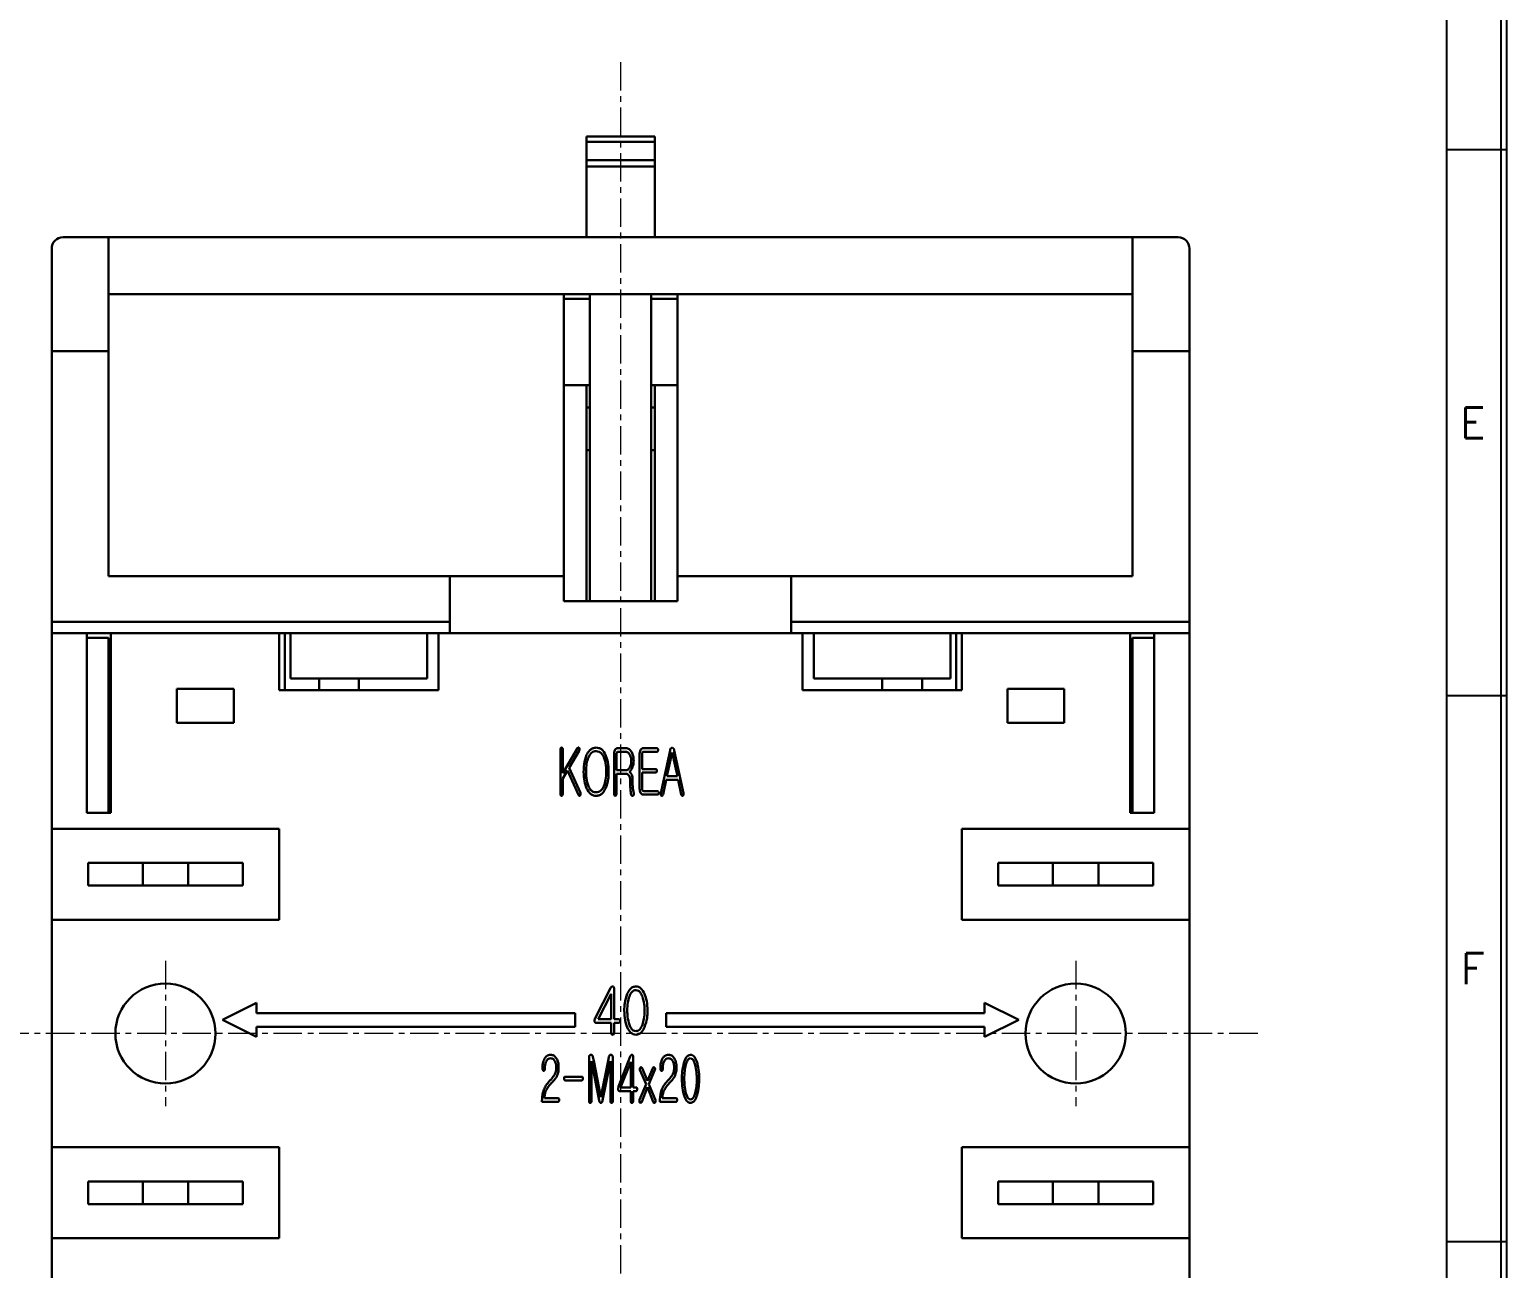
# Model space of a CAD drawing. Header units: millimetres. Extents: x 23 to 337, y 22 to 239.
# Drawn here: x 262.4 to 327.3, y 93.1 to 147.6 of the extents above; entities that cross this region are included whole.
import ezdxf
from ezdxf.enums import TextEntityAlignment as Align

# ---------------------------------------------------------------- set-up
doc = ezdxf.new("R2010")
doc.units = ezdxf.units.MM
doc.linetypes.add('CENTER', pattern=[2, 1.25, -0.25, 0.25, -0.25])
for name, color, linetype in [('20', 2, 'Continuous'), ('30', 3, 'Continuous'), ('70', 7, 'Continuous')]:
    doc.layers.add(name, color=color, linetype=linetype)
doc.layers.add('Z_OM_CENTER', color=4, linetype='CENTER', lineweight=13)
doc.layers.add('Z_OM_OUTLINE', color=7, linetype='Continuous', lineweight=30)
doc.styles.add('SIMPLEX', font='SIMPLEX')

msp = doc.modelspace()

# ---------------------------------------------------------------- linework, layer by layer
at = {"layer": '20', "color": 7}
msp.add_line((324.63, 235.678), (324.63, 44.718), dxfattribs=at)
at = {"layer": '30', "color": 7}
for p, q in [((327.27, 142.318), (324.63, 142.318)), ((327.27, 118.318), (324.63, 118.318)), ((327.27, 94.318), (324.63, 94.318))]:
    msp.add_line(p, q, dxfattribs=at)
at = {"layer": '70', "color": 7}
for points in [[(327.27, 22.318), (23.27, 22.318), (23.27, 238.318), (327.27, 238.318)], [(327.03, 22.558), (23.51, 22.558), (23.51, 238.078), (327.03, 238.078)]]:
    msp.add_lwpolyline(points, close=True, dxfattribs=at)
at = {"layer": 'Z_OM_CENTER'}
for p, q in [((288.339, 146.177), (288.339, 61.048)), ((268.339, 106.673), (268.339, 100.273)), ((308.339, 106.673), (308.339, 100.273)), ((316.339, 103.473), (260.339, 103.473))]:
    msp.add_line(p, q, dxfattribs=at)
at = {"layer": 'Z_OM_OUTLINE'}
for p, q in [((289.839, 142.897), (286.839, 142.897)), ((286.839, 142.669), (286.839, 142.897)), ((289.839, 142.897), (289.839, 142.669)), ((289.839, 142.669), (286.839, 142.669)), ((286.839, 141.866), (286.839, 142.669)), ((289.839, 141.866), (289.839, 142.669)), ((286.839, 141.866), (289.839, 141.866)), ((286.839, 141.582), (286.839, 141.866)), ((289.839, 141.582), (286.839, 141.582)), ((286.839, 138.473), (286.839, 141.582)), ((289.839, 141.866), (289.839, 141.582)), ((289.839, 138.473), (289.839, 141.582)), ((265.839, 138.473), (263.839, 138.473)), ((265.839, 133.473), (265.839, 138.473)), ((310.839, 138.473), (265.839, 138.473)), ((312.839, 138.473), (310.839, 138.473)), ((310.839, 138.473), (310.839, 133.473)), ((263.339, 137.973), (263.339, 133.473)), ((313.339, 133.473), (313.339, 137.973)), ((265.839, 135.973), (310.839, 135.973)), ((285.839, 135.973), (285.839, 123.573)), ((286.989, 135.773), (285.839, 135.773)), ((286.989, 122.473), (286.989, 135.973)), ((289.689, 135.973), (289.689, 122.473)), ((290.839, 135.773), (289.689, 135.773)), ((290.839, 123.573), (290.839, 135.973)), ((263.339, 133.473), (265.839, 133.473)), ((263.339, 133.473), (263.339, 121.573)), ((265.839, 123.573), (265.839, 133.473)), ((310.839, 133.473), (313.339, 133.473)), ((310.839, 133.473), (310.839, 123.573)), ((313.339, 121.573), (313.339, 133.473)), ((285.839, 131.973), (286.989, 131.973)), ((286.839, 122.473), (286.839, 131.973)), ((289.689, 131.973), (290.839, 131.973)), ((289.839, 131.973), (289.839, 122.473)), ((286.839, 130.984), (286.989, 130.984)), ((289.689, 130.984), (289.839, 130.984)), ((286.839, 129.112), (286.989, 129.112)), ((289.689, 129.112), (289.839, 129.112)), ((280.839, 123.573), (265.839, 123.573)), ((280.839, 121.573), (280.839, 123.573)), ((285.839, 123.573), (280.839, 123.573)), ((285.839, 122.473), (285.839, 123.573)), ((290.839, 123.573), (290.839, 122.473)), ((295.839, 123.573), (290.839, 123.573)), ((310.839, 123.573), (295.839, 123.573)), ((295.839, 123.573), (295.839, 121.573)), ((290.839, 122.473), (285.839, 122.473)), ((263.339, 121.573), (280.839, 121.573)), ((263.339, 121.073), (263.339, 121.573)), ((280.839, 121.573), (280.839, 121.073)), ((295.839, 121.573), (313.339, 121.573)), ((295.839, 121.073), (295.839, 121.573)), ((313.339, 121.573), (313.339, 121.073)), ((273.839, 121.073), (263.339, 121.073)), ((263.339, 112.473), (263.339, 121.073)), ((264.889, 121.073), (264.889, 113.173)), ((264.889, 120.873), (265.839, 120.873)), ((265.839, 120.873), (265.839, 113.173)), ((265.939, 113.173), (265.939, 121.073)), ((273.339, 121.073), (273.339, 118.573)), ((273.589, 121.073), (273.589, 118.573)), ((279.839, 121.073), (273.839, 121.073)), ((273.839, 119.073), (273.839, 121.073)), ((280.839, 121.073), (279.839, 121.073)), ((279.839, 121.073), (279.839, 119.073)), ((280.339, 118.573), (280.339, 121.073)), ((280.839, 121.073), (295.839, 121.073)), ((296.839, 121.073), (295.839, 121.073)), ((296.339, 121.073), (296.339, 118.573)), ((302.839, 121.073), (296.839, 121.073)), ((296.839, 119.073), (296.839, 121.073)), ((313.339, 121.073), (302.839, 121.073)), ((302.839, 121.073), (302.839, 119.073)), ((303.089, 118.573), (303.089, 121.073)), ((303.339, 118.573), (303.339, 121.073)), ((310.739, 121.073), (310.739, 113.173)), ((310.839, 113.173), (310.839, 120.873)), ((310.839, 120.873), (311.789, 120.873)), ((311.789, 113.173), (311.789, 121.073)), ((313.339, 121.073), (313.339, 112.473)), ((265.839, 119.673), (265.939, 119.673)), ((265.839, 119.473), (265.939, 119.473)), ((310.739, 119.673), (310.839, 119.673)), ((310.739, 119.473), (310.839, 119.473)), ((279.839, 119.073), (273.839, 119.073)), ((275.089, 118.573), (275.089, 119.073)), ((276.84, 119.073), (276.84, 118.573)), ((302.839, 119.073), (296.839, 119.073)), ((299.839, 118.573), (299.839, 119.073)), ((301.589, 119.073), (301.589, 118.573)), ((271.339, 118.623), (268.839, 118.623)), ((268.839, 118.623), (268.839, 117.123)), ((271.339, 118.623), (271.339, 117.123)), ((273.339, 118.573), (280.339, 118.573)), ((296.339, 118.573), (303.339, 118.573)), ((305.339, 118.623), (307.839, 118.623)), ((305.339, 118.623), (305.339, 117.123)), ((307.839, 118.623), (307.839, 117.123)), ((268.839, 117.123), (271.339, 117.123)), ((307.839, 117.123), (305.339, 117.123)), ((265.939, 116.473), (265.839, 116.473)), ((265.939, 116.223), (265.839, 116.223)), ((310.839, 116.473), (310.739, 116.473)), ((310.839, 116.223), (310.739, 116.223)), ((285.696, 115.96), (285.696, 114.009)), ((286.444, 116.01), (285.801, 114.912)), ((285.801, 114.912), (285.801, 115.961)), ((286.084, 115.155), (286.517, 115.897)), ((288.051, 115.744), (288.051, 114.015)), ((288.156, 115.046), (288.156, 115.732)), ((288.576, 116.014), (288.207, 116.014)), ((288.228, 115.857), (288.565, 115.857)), ((289.177, 115.745), (289.177, 114.239)), ((289.281, 115.098), (289.281, 115.731)), ((289.937, 116.014), (289.334, 116.014)), ((289.354, 115.857), (289.937, 115.857)), ((290.513, 115.914), (290.109, 114.042)), ((290.377, 114.784), (290.605, 115.833)), ((290.605, 115.833), (290.609, 115.833)), ((290.609, 115.833), (290.835, 114.784)), ((291.105, 114.04), (290.699, 115.913)), ((285.801, 114.682), (286.01, 115.041)), ((286.01, 115.041), (286.489, 113.959)), ((286.573, 114.053), (286.084, 115.155)), ((288.565, 115.046), (288.156, 115.046)), ((288.156, 114.889), (288.571, 114.889)), ((288.156, 114.015), (288.156, 114.889)), ((289.882, 115.098), (289.281, 115.098)), ((289.281, 114.941), (289.882, 114.941)), ((289.281, 114.25), (289.281, 114.941)), ((285.801, 114.009), (285.801, 114.682)), ((290.205, 113.986), (290.344, 114.627)), ((290.344, 114.627), (290.87, 114.627)), ((290.835, 114.784), (290.377, 114.784)), ((290.87, 114.627), (291.007, 113.984)), ((289.334, 113.973), (289.961, 113.973)), ((289.961, 114.13), (289.354, 114.13)), ((264.889, 113.173), (265.939, 113.173)), ((310.739, 113.173), (311.789, 113.173)), ((273.339, 112.473), (263.339, 112.473)), ((263.339, 112.473), (263.339, 108.473)), ((273.339, 108.473), (273.339, 112.473)), ((303.339, 112.473), (303.339, 108.473)), ((313.339, 112.473), (303.339, 112.473)), ((313.339, 108.473), (313.339, 112.473)), ((271.739, 110.973), (264.939, 110.973)), ((264.939, 110.973), (264.939, 109.973)), ((267.339, 109.973), (267.339, 110.973)), ((269.339, 110.973), (269.339, 109.973)), ((271.739, 109.973), (271.739, 110.973)), ((311.739, 110.973), (304.939, 110.973)), ((304.939, 110.973), (304.939, 109.973)), ((307.339, 109.973), (307.339, 110.973)), ((309.339, 110.973), (309.339, 109.973)), ((311.739, 109.973), (311.739, 110.973)), ((264.939, 109.973), (271.739, 109.973)), ((304.939, 109.973), (311.739, 109.973)), ((263.339, 108.473), (273.339, 108.473)), ((263.339, 98.473), (263.339, 108.473)), ((303.339, 108.473), (313.339, 108.473)), ((313.339, 108.473), (313.339, 98.473)), ((287.896, 105.466), (287.218, 104.144)), ((287.351, 104.101), (287.927, 105.222)), ((287.927, 105.222), (287.927, 104.101)), ((288.057, 104.101), (288.057, 105.446)), ((272.339, 104.823), (270.839, 104.073)), ((272.339, 104.373), (272.339, 104.823)), ((304.339, 104.823), (304.339, 104.373)), ((305.839, 104.073), (304.339, 104.823)), ((270.839, 104.073), (272.339, 103.323)), ((286.339, 104.373), (272.339, 104.373)), ((286.339, 103.773), (286.339, 104.373)), ((287.264, 103.944), (287.927, 103.944)), ((287.927, 104.101), (287.351, 104.101)), ((287.927, 103.944), (287.927, 103.504)), ((288.263, 104.101), (288.057, 104.101)), ((288.057, 103.944), (288.256, 103.944)), ((288.057, 103.504), (288.057, 103.944)), ((290.339, 104.373), (290.339, 103.773)), ((304.339, 104.373), (290.339, 104.373)), ((304.339, 103.323), (305.839, 104.073)), ((272.339, 103.773), (286.339, 103.773)), ((272.339, 103.323), (272.339, 103.773)), ((290.339, 103.773), (304.339, 103.773)), ((304.339, 103.773), (304.339, 103.323)), ((284.911, 102), (284.911, 101.931)), ((285.016, 101.921), (285.016, 101.999)), ((286.952, 102.405), (286.952, 100.508)), ((287.057, 102.261), (287.403, 100.522)), ((287.057, 100.509), (287.057, 102.261)), ((287.162, 102.269), (287.124, 102.444)), ((287.474, 100.682), (287.162, 102.269)), ((287.79, 102.277), (287.474, 100.682)), ((287.548, 100.522), (287.894, 102.261)), ((287.824, 102.439), (287.79, 102.277)), ((287.894, 102.261), (287.894, 100.509)), ((287.999, 100.509), (287.999, 102.408)), ((288.767, 102.466), (288.253, 101.144)), ((288.339, 101.101), (288.784, 102.222)), ((288.784, 102.222), (288.784, 101.101)), ((288.889, 101.101), (288.889, 102.446)), ((289.523, 101.389), (289.285, 101.955)), ((289.757, 101.955), (289.523, 101.389)), ((290.093, 102), (290.093, 101.931)), ((290.197, 101.921), (290.197, 101.999)), ((285.294, 101.284), (285.326, 101.323)), ((286.643, 101.572), (285.897, 101.572)), ((285.897, 101.415), (286.643, 101.415)), ((289.463, 101.251), (289.177, 100.553)), ((289.191, 101.875), (289.463, 101.251)), ((289.586, 101.25), (289.849, 101.87)), ((290.475, 101.284), (290.508, 101.323)), ((285.596, 100.63), (284.989, 100.63)), ((288.287, 100.944), (288.784, 100.944)), ((288.784, 101.101), (288.339, 101.101)), ((288.784, 100.944), (288.784, 100.504)), ((289.032, 101.101), (288.889, 101.101)), ((288.889, 100.944), (289.028, 100.944)), ((288.889, 100.504), (288.889, 100.944)), ((289.27, 100.468), (289.523, 101.111)), ((289.523, 101.111), (289.774, 100.465)), ((289.869, 100.55), (289.586, 101.25)), ((290.778, 100.63), (290.171, 100.63)), ((284.885, 100.473), (285.596, 100.473)), ((290.066, 100.473), (290.778, 100.473)), ((273.339, 98.473), (263.339, 98.473)), ((263.339, 98.473), (263.339, 94.473)), ((273.339, 94.473), (273.339, 98.473)), ((313.339, 98.473), (303.339, 98.473)), ((303.339, 98.473), (303.339, 94.473)), ((313.339, 94.473), (313.339, 98.473)), ((271.739, 96.973), (264.939, 96.973)), ((264.939, 96.973), (264.939, 95.973)), ((267.339, 95.973), (267.339, 96.973)), ((269.339, 96.973), (269.339, 95.973)), ((271.739, 95.973), (271.739, 96.973)), ((311.739, 96.973), (304.939, 96.973)), ((304.939, 96.973), (304.939, 95.973)), ((307.339, 95.973), (307.339, 96.973)), ((309.339, 96.973), (309.339, 95.973)), ((311.739, 95.973), (311.739, 96.973)), ((264.939, 95.973), (271.739, 95.973)), ((304.939, 95.973), (311.739, 95.973)), ((263.339, 94.473), (273.339, 94.473)), ((263.339, 85.873), (263.339, 94.473)), ((303.339, 94.473), (313.339, 94.473)), ((313.339, 94.473), (313.339, 85.873))]:
    msp.add_line(p, q, dxfattribs=at)
for centre in [(268.339, 103.473), (308.339, 103.473)]:
    msp.add_circle(centre, 2.2, dxfattribs=at)
for centre, start, end in [((263.839, 137.973), 90, 180), ((312.839, 137.973), 0, 90)]:
    msp.add_arc(centre, 0.5, start, end, dxfattribs=at)
for points, knots in [([(285.711, 116.021), (285.706, 116.01), (285.696, 115.991), (285.696, 115.97), (285.696, 115.96)], [0, 0, 0, 0, 0.557541, 1, 1, 1, 1]), ([(285.748, 116.04), (285.74, 116.039), (285.725, 116.037), (285.716, 116.026), (285.711, 116.021)], [0, 0, 0, 0, 0.556203, 1, 1, 1, 1]), ([(285.784, 116.021), (285.779, 116.027), (285.769, 116.038), (285.755, 116.039), (285.748, 116.04)], [0, 0, 0, 0, 0.558028, 1, 1, 1, 1]), ([(285.801, 115.961), (285.8, 115.973), (285.8, 115.994), (285.789, 116.013), (285.784, 116.021)], [0, 0, 0, 0, 0.559548, 1, 1, 1, 1]), ([(286.484, 116.04), (286.479, 116.04), (286.47, 116.038), (286.455, 116.027), (286.448, 116.017), (286.444, 116.01)], [0, 0, 0, 0, 0.279838, 0.559375, 1, 1, 1, 1]), ([(286.522, 116.021), (286.516, 116.028), (286.509, 116.036), (286.494, 116.041), (286.488, 116.041), (286.484, 116.04)], [0, 0, 0, 0, 0.558507, 0.779157, 1, 1, 1, 1]), ([(286.517, 115.897), (286.523, 115.909), (286.534, 115.931), (286.536, 115.955), (286.537, 115.966)], [0, 0, 0, 0, 0.559471, 1, 1, 1, 1]), ([(286.537, 115.966), (286.536, 115.977), (286.535, 115.996), (286.526, 116.014), (286.522, 116.021)], [0, 0, 0, 0, 0.559308, 1, 1, 1, 1]), ([(286.845, 115.716), (286.801, 115.582), (286.723, 115.342), (286.719, 115.091), (286.717, 114.98)], [0, 0, 0, 0, 0.559357, 1, 1, 1, 1]), ([(286.821, 114.98), (286.824, 115.102), (286.828, 115.318), (286.895, 115.523), (286.924, 115.613)], [0, 0, 0, 0, 0.5603043, 1, 1, 1, 1]), ([(287.265, 116.04), (287.213, 116.035), (287.107, 116.023), (286.949, 115.909), (286.884, 115.789), (286.845, 115.716)], [0, 0, 0, 0, 0.2798236, 0.5597537, 1, 1, 1, 1]), ([(286.924, 115.613), (286.966, 115.691), (287.023, 115.8), (287.163, 115.875), (287.231, 115.881), (287.265, 115.883)], [0, 0, 0, 0, 0.558214, 0.77909, 1, 1, 1, 1]), ([(287.684, 115.716), (287.632, 115.809), (287.559, 115.94), (287.389, 116.03), (287.307, 116.037), (287.265, 116.04)], [0, 0, 0, 0, 0.558314, 0.779178, 1, 1, 1, 1]), ([(287.265, 115.883), (287.309, 115.879), (287.396, 115.869), (287.524, 115.773), (287.575, 115.673), (287.606, 115.613)], [0, 0, 0, 0, 0.2798277, 0.5597184, 1, 1, 1, 1]), ([(287.606, 115.613), (287.642, 115.497), (287.707, 115.291), (287.71, 115.075), (287.711, 114.98)], [0, 0, 0, 0, 0.559333, 1, 1, 1, 1]), ([(287.816, 114.98), (287.812, 115.122), (287.806, 115.374), (287.721, 115.611), (287.684, 115.716)], [0, 0, 0, 0, 0.560232, 1, 1, 1, 1]), ([(288.089, 115.931), (288.076, 115.897), (288.054, 115.837), (288.052, 115.773), (288.051, 115.744)], [0, 0, 0, 0, 0.559397, 1, 1, 1, 1]), ([(288.207, 116.014), (288.192, 116.013), (288.164, 116.01), (288.12, 115.982), (288.101, 115.95), (288.089, 115.931)], [0, 0, 0, 0, 0.2799946, 0.5606565, 1, 1, 1, 1]), ([(288.156, 115.732), (288.156, 115.749), (288.157, 115.778), (288.168, 115.806), (288.172, 115.818)], [0, 0, 0, 0, 0.560307, 1, 1, 1, 1]), ([(288.172, 115.818), (288.18, 115.83), (288.193, 115.852), (288.217, 115.855), (288.228, 115.857)], [0, 0, 0, 0, 0.559925, 1, 1, 1, 1]), ([(288.565, 115.857), (288.587, 115.855), (288.631, 115.85), (288.7, 115.807), (288.73, 115.759), (288.749, 115.729)], [0, 0, 0, 0, 0.279981, 0.560004, 1, 1, 1, 1]), ([(288.83, 115.838), (288.796, 115.89), (288.749, 115.962), (288.648, 116.009), (288.6, 116.012), (288.576, 116.014)], [0, 0, 0, 0, 0.558225, 0.779064, 1, 1, 1, 1]), ([(288.749, 115.729), (288.769, 115.679), (288.806, 115.59), (288.809, 115.494), (288.81, 115.452)], [0, 0, 0, 0, 0.55952, 1, 1, 1, 1]), ([(288.915, 115.451), (288.912, 115.526), (288.906, 115.661), (288.853, 115.784), (288.83, 115.838)], [0, 0, 0, 0, 0.560105, 1, 1, 1, 1]), ([(289.215, 115.931), (289.202, 115.898), (289.179, 115.838), (289.177, 115.773), (289.177, 115.745)], [0, 0, 0, 0, 0.559336, 1, 1, 1, 1]), ([(289.334, 116.014), (289.319, 116.013), (289.291, 116.01), (289.246, 115.982), (289.226, 115.95), (289.215, 115.931)], [0, 0, 0, 0, 0.280042, 0.560695, 1, 1, 1, 1]), ([(289.281, 115.731), (289.282, 115.748), (289.282, 115.778), (289.293, 115.806), (289.298, 115.818)], [0, 0, 0, 0, 0.560326, 1, 1, 1, 1]), ([(289.298, 115.818), (289.305, 115.83), (289.318, 115.851), (289.343, 115.855), (289.354, 115.857)], [0, 0, 0, 0, 0.560647, 1, 1, 1, 1]), ([(289.975, 115.992), (289.969, 115.999), (289.959, 116.011), (289.944, 116.013), (289.937, 116.014)], [0, 0, 0, 0, 0.561195, 1, 1, 1, 1]), ([(289.937, 115.857), (289.941, 115.858), (289.95, 115.859), (289.964, 115.867), (289.971, 115.877), (289.975, 115.883)], [0, 0, 0, 0, 0.279899, 0.561109, 1, 1, 1, 1]), ([(289.988, 115.936), (289.987, 115.947), (289.987, 115.966), (289.978, 115.984), (289.975, 115.992)], [0, 0, 0, 0, 0.559523, 1, 1, 1, 1]), ([(289.975, 115.883), (289.979, 115.892), (289.987, 115.909), (289.988, 115.927), (289.988, 115.936)], [0, 0, 0, 0, 0.5586083, 1, 1, 1, 1]), ([(290.552, 116.01), (290.542, 115.993), (290.524, 115.963), (290.516, 115.929), (290.513, 115.914)], [0, 0, 0, 0, 0.559226, 1, 1, 1, 1]), ([(290.608, 116.04), (290.595, 116.038), (290.573, 116.034), (290.559, 116.017), (290.552, 116.01)], [0, 0, 0, 0, 0.557465, 1, 1, 1, 1]), ([(290.66, 116.01), (290.652, 116.019), (290.638, 116.035), (290.617, 116.039), (290.608, 116.04)], [0, 0, 0, 0, 0.560688, 1, 1, 1, 1]), ([(290.699, 115.913), (290.695, 115.933), (290.687, 115.967), (290.668, 115.997), (290.66, 116.01)], [0, 0, 0, 0, 0.560396, 1, 1, 1, 1]), ([(286.717, 114.98), (286.72, 114.84), (286.726, 114.589), (286.809, 114.352), (286.845, 114.248)], [0, 0, 0, 0, 0.560245, 1, 1, 1, 1]), ([(286.924, 114.348), (286.889, 114.464), (286.826, 114.67), (286.823, 114.886), (286.821, 114.98)], [0, 0, 0, 0, 0.55936, 1, 1, 1, 1]), ([(287.711, 114.98), (287.709, 114.859), (287.704, 114.643), (287.636, 114.438), (287.606, 114.348)], [0, 0, 0, 0, 0.56026, 1, 1, 1, 1]), ([(287.684, 114.248), (287.729, 114.381), (287.809, 114.619), (287.814, 114.87), (287.816, 114.98)], [0, 0, 0, 0, 0.559336, 1, 1, 1, 1]), ([(288.749, 115.176), (288.724, 115.139), (288.69, 115.086), (288.617, 115.05), (288.582, 115.047), (288.565, 115.046)], [0, 0, 0, 0, 0.558253, 0.779134, 1, 1, 1, 1]), ([(288.571, 114.889), (288.599, 114.885), (288.65, 114.878), (288.685, 114.841), (288.7, 114.825)], [0, 0, 0, 0, 0.558795, 1, 1, 1, 1]), ([(288.714, 114.969), (288.748, 114.997), (288.809, 115.047), (288.84, 115.118), (288.854, 115.15)], [0, 0, 0, 0, 0.558751, 1, 1, 1, 1]), ([(288.812, 114.888), (288.798, 114.909), (288.774, 114.947), (288.732, 114.962), (288.714, 114.969)], [0, 0, 0, 0, 0.561191, 1, 1, 1, 1]), ([(288.81, 115.452), (288.808, 115.398), (288.804, 115.302), (288.765, 115.215), (288.749, 115.176)], [0, 0, 0, 0, 0.560017, 1, 1, 1, 1]), ([(288.863, 114.668), (288.861, 114.711), (288.859, 114.788), (288.826, 114.857), (288.812, 114.888)], [0, 0, 0, 0, 0.560265, 1, 1, 1, 1]), ([(288.854, 115.15), (288.874, 115.205), (288.91, 115.302), (288.914, 115.406), (288.915, 115.451)], [0, 0, 0, 0, 0.5596324, 1, 1, 1, 1]), ([(289.922, 115.076), (289.917, 115.083), (289.906, 115.096), (289.89, 115.097), (289.882, 115.098)], [0, 0, 0, 0, 0.560218, 1, 1, 1, 1]), ([(289.882, 114.941), (289.887, 114.942), (289.896, 114.942), (289.911, 114.951), (289.918, 114.961), (289.922, 114.967)], [0, 0, 0, 0, 0.280049, 0.561166, 1, 1, 1, 1]), ([(289.936, 115.02), (289.935, 115.031), (289.934, 115.05), (289.926, 115.068), (289.922, 115.076)], [0, 0, 0, 0, 0.559508, 1, 1, 1, 1]), ([(289.922, 114.967), (289.927, 114.976), (289.935, 114.993), (289.935, 115.012), (289.936, 115.02)], [0, 0, 0, 0, 0.5586087, 1, 1, 1, 1]), ([(286.845, 114.248), (286.897, 114.154), (286.97, 114.022), (287.141, 113.931), (287.224, 113.924), (287.265, 113.921)], [0, 0, 0, 0, 0.558214, 0.779093, 1, 1, 1, 1]), ([(287.265, 114.078), (287.222, 114.082), (287.135, 114.091), (287.006, 114.188), (286.955, 114.287), (286.924, 114.348)], [0, 0, 0, 0, 0.2798871, 0.5598681, 1, 1, 1, 1]), ([(287.606, 114.348), (287.565, 114.271), (287.507, 114.162), (287.367, 114.086), (287.299, 114.08), (287.265, 114.078)], [0, 0, 0, 0, 0.558326, 0.779125, 1, 1, 1, 1]), ([(287.265, 113.921), (287.318, 113.926), (287.424, 113.938), (287.581, 114.054), (287.645, 114.175), (287.684, 114.248)], [0, 0, 0, 0, 0.279823, 0.559821, 1, 1, 1, 1]), ([(288.7, 114.825), (288.72, 114.793), (288.755, 114.736), (288.757, 114.67), (288.758, 114.641)], [0, 0, 0, 0, 0.5583923, 1, 1, 1, 1]), ([(288.758, 114.641), (288.758, 114.571), (288.759, 114.447), (288.766, 114.323), (288.769, 114.269)], [0, 0, 0, 0, 0.559997, 1, 1, 1, 1]), ([(288.769, 114.269), (288.773, 114.212), (288.781, 114.112), (288.8, 114.014), (288.809, 113.97)], [0, 0, 0, 0, 0.560037, 1, 1, 1, 1]), ([(288.876, 114.291), (288.871, 114.362), (288.863, 114.487), (288.863, 114.612), (288.863, 114.668)], [0, 0, 0, 0, 0.5599826, 1, 1, 1, 1]), ([(288.915, 114.046), (288.905, 114.092), (288.888, 114.173), (288.88, 114.255), (288.876, 114.291)], [0, 0, 0, 0, 0.559945, 1, 1, 1, 1]), ([(289.177, 114.239), (289.178, 114.204), (289.18, 114.14), (289.204, 114.082), (289.215, 114.056)], [0, 0, 0, 0, 0.5601699, 1, 1, 1, 1]), ([(289.298, 114.168), (289.292, 114.183), (289.282, 114.21), (289.282, 114.238), (289.281, 114.25)], [0, 0, 0, 0, 0.558752, 1, 1, 1, 1]), ([(285.696, 114.009), (285.696, 113.996), (285.697, 113.973), (285.707, 113.952), (285.711, 113.943)], [0, 0, 0, 0, 0.55972, 1, 1, 1, 1]), ([(285.711, 113.943), (285.717, 113.936), (285.726, 113.924), (285.742, 113.922), (285.748, 113.921)], [0, 0, 0, 0, 0.557874, 1, 1, 1, 1]), ([(285.748, 113.921), (285.756, 113.922), (285.771, 113.926), (285.78, 113.937), (285.784, 113.943)], [0, 0, 0, 0, 0.5544553, 1, 1, 1, 1]), ([(285.784, 113.943), (285.79, 113.954), (285.8, 113.975), (285.801, 113.999), (285.801, 114.009)], [0, 0, 0, 0, 0.55779, 1, 1, 1, 1]), ([(286.489, 113.959), (286.494, 113.95), (286.501, 113.932), (286.518, 113.924), (286.525, 113.921)], [0, 0, 0, 0, 0.562053, 1, 1, 1, 1]), ([(286.525, 113.921), (286.529, 113.92), (286.537, 113.919), (286.55, 113.921), (286.558, 113.928), (286.563, 113.932)], [0, 0, 0, 0, 0.28603, 0.556051, 1, 1, 1, 1]), ([(286.563, 113.932), (286.569, 113.94), (286.58, 113.955), (286.583, 113.973), (286.584, 113.981)], [0, 0, 0, 0, 0.558006, 1, 1, 1, 1]), ([(286.584, 113.981), (286.584, 113.995), (286.585, 114.02), (286.576, 114.043), (286.573, 114.053)], [0, 0, 0, 0, 0.559012, 1, 1, 1, 1]), ([(288.051, 114.015), (288.052, 114.001), (288.052, 113.977), (288.062, 113.955), (288.066, 113.946)], [0, 0, 0, 0, 0.560191, 1, 1, 1, 1]), ([(288.066, 113.946), (288.072, 113.938), (288.081, 113.924), (288.097, 113.922), (288.104, 113.921)], [0, 0, 0, 0, 0.5606402, 1, 1, 1, 1]), ([(288.104, 113.921), (288.108, 113.921), (288.116, 113.922), (288.13, 113.931), (288.136, 113.94), (288.139, 113.946)], [0, 0, 0, 0, 0.279811, 0.560367, 1, 1, 1, 1]), ([(288.139, 113.946), (288.145, 113.958), (288.155, 113.98), (288.156, 114.004), (288.156, 114.015)], [0, 0, 0, 0, 0.558494, 1, 1, 1, 1]), ([(288.809, 113.97), (288.812, 113.959), (288.818, 113.94), (288.833, 113.926), (288.84, 113.921)], [0, 0, 0, 0, 0.561295, 1, 1, 1, 1]), ([(288.84, 113.921), (288.848, 113.918), (288.862, 113.913), (288.876, 113.918), (288.882, 113.921)], [0, 0, 0, 0, 0.556435, 1, 1, 1, 1]), ([(288.882, 113.921), (288.89, 113.927), (288.905, 113.939), (288.912, 113.957), (288.915, 113.965)], [0, 0, 0, 0, 0.557286, 1, 1, 1, 1]), ([(288.915, 113.965), (288.918, 113.98), (288.922, 114.007), (288.917, 114.034), (288.915, 114.046)], [0, 0, 0, 0, 0.558808, 1, 1, 1, 1]), ([(289.215, 114.056), (289.231, 114.031), (289.259, 113.985), (289.311, 113.977), (289.334, 113.973)], [0, 0, 0, 0, 0.560331, 1, 1, 1, 1]), ([(289.354, 114.13), (289.347, 114.131), (289.334, 114.132), (289.313, 114.145), (289.303, 114.159), (289.298, 114.168)], [0, 0, 0, 0, 0.28007, 0.561107, 1, 1, 1, 1]), ([(290.001, 114.107), (289.995, 114.115), (289.985, 114.127), (289.968, 114.129), (289.961, 114.13)], [0, 0, 0, 0, 0.560624, 1, 1, 1, 1]), ([(289.961, 113.973), (289.966, 113.973), (289.975, 113.974), (289.99, 113.983), (289.997, 113.992), (290.001, 113.998)], [0, 0, 0, 0, 0.280049, 0.561155, 1, 1, 1, 1]), ([(290.014, 114.051), (290.014, 114.062), (290.013, 114.082), (290.005, 114.1), (290.001, 114.107)], [0, 0, 0, 0, 0.559508, 1, 1, 1, 1]), ([(290.001, 113.998), (290.005, 114.008), (290.013, 114.025), (290.014, 114.043), (290.014, 114.051)], [0, 0, 0, 0, 0.558592, 1, 1, 1, 1]), ([(290.109, 114.042), (290.106, 114.028), (290.1, 114.002), (290.105, 113.976), (290.107, 113.965)], [0, 0, 0, 0, 0.560284, 1, 1, 1, 1]), ([(290.107, 113.965), (290.111, 113.955), (290.116, 113.937), (290.131, 113.926), (290.137, 113.921)], [0, 0, 0, 0, 0.56117, 1, 1, 1, 1]), ([(290.137, 113.921), (290.14, 113.919), (290.147, 113.916), (290.162, 113.916), (290.17, 113.922), (290.174, 113.926)], [0, 0, 0, 0, 0.280879, 0.562093, 1, 1, 1, 1]), ([(290.174, 113.926), (290.182, 113.936), (290.197, 113.954), (290.203, 113.977), (290.205, 113.986)], [0, 0, 0, 0, 0.558797, 1, 1, 1, 1]), ([(291.007, 113.984), (291.01, 113.972), (291.016, 113.949), (291.03, 113.931), (291.036, 113.923)], [0, 0, 0, 0, 0.560636, 1, 1, 1, 1]), ([(291.036, 113.923), (291.04, 113.921), (291.046, 113.918), (291.06, 113.914), (291.07, 113.918), (291.076, 113.921)], [0, 0, 0, 0, 0.289644, 0.557761, 1, 1, 1, 1]), ([(291.076, 113.921), (291.083, 113.927), (291.096, 113.938), (291.101, 113.955), (291.103, 113.962)], [0, 0, 0, 0, 0.55605, 1, 1, 1, 1]), ([(291.103, 113.962), (291.106, 113.976), (291.111, 114.002), (291.107, 114.028), (291.105, 114.04)], [0, 0, 0, 0, 0.559035, 1, 1, 1, 1]), ([(287.997, 105.54), (287.984, 105.539), (287.959, 105.538), (287.922, 105.51), (287.906, 105.483), (287.896, 105.466)], [0, 0, 0, 0, 0.279505, 0.560365, 1, 1, 1, 1]), ([(288.057, 105.446), (288.057, 105.458), (288.056, 105.481), (288.046, 105.513), (288.024, 105.535), (288.006, 105.539), (287.997, 105.54)], [0, 0, 0, 0, 0.280905, 0.560995, 0.780209, 1, 1, 1, 1]), ([(288.628, 105.213), (288.586, 105.079), (288.509, 104.841), (288.505, 104.591), (288.502, 104.48)], [0, 0, 0, 0, 0.559465, 1, 1, 1, 1]), ([(289.013, 105.54), (288.962, 105.534), (288.862, 105.52), (288.721, 105.399), (288.663, 105.283), (288.628, 105.213)], [0, 0, 0, 0, 0.279317, 0.559343, 1, 1, 1, 1]), ([(288.726, 105.103), (288.758, 105.177), (288.802, 105.281), (288.918, 105.372), (288.981, 105.379), (289.013, 105.383)], [0, 0, 0, 0, 0.559597, 0.779973, 1, 1, 1, 1]), ([(289.395, 105.213), (289.349, 105.303), (289.285, 105.429), (289.131, 105.528), (289.052, 105.536), (289.013, 105.54)], [0, 0, 0, 0, 0.558983, 0.77953, 1, 1, 1, 1]), ([(289.013, 105.383), (289.052, 105.376), (289.132, 105.362), (289.232, 105.253), (289.273, 105.16), (289.297, 105.103)], [0, 0, 0, 0, 0.278509, 0.558669, 1, 1, 1, 1]), ([(289.523, 104.48), (289.519, 104.621), (289.512, 104.872), (289.431, 105.109), (289.395, 105.213)], [0, 0, 0, 0, 0.5601596, 1, 1, 1, 1]), ([(288.633, 104.478), (288.636, 104.597), (288.64, 104.809), (288.7, 105.013), (288.726, 105.103)], [0, 0, 0, 0, 0.560155, 1, 1, 1, 1]), ([(289.297, 105.103), (289.329, 104.989), (289.387, 104.784), (289.391, 104.571), (289.392, 104.478)], [0, 0, 0, 0, 0.5595476, 1, 1, 1, 1]), ([(287.218, 104.144), (287.207, 104.12), (287.189, 104.077), (287.192, 104.031), (287.194, 104.011)], [0, 0, 0, 0, 0.559878, 1, 1, 1, 1]), ([(287.194, 104.011), (287.196, 104.001), (287.201, 103.982), (287.218, 103.958), (287.241, 103.946), (287.256, 103.945), (287.264, 103.944)], [0, 0, 0, 0, 0.2801725, 0.5597987, 0.7794596, 1, 1, 1, 1]), ([(288.256, 103.944), (288.267, 103.946), (288.286, 103.948), (288.297, 103.963), (288.302, 103.97)], [0, 0, 0, 0, 0.55947, 1, 1, 1, 1]), ([(288.304, 104.078), (288.298, 104.085), (288.287, 104.098), (288.27, 104.1), (288.263, 104.101)], [0, 0, 0, 0, 0.560238, 1, 1, 1, 1]), ([(288.302, 103.97), (288.308, 103.979), (288.318, 103.996), (288.319, 104.015), (288.319, 104.024)], [0, 0, 0, 0, 0.558121, 1, 1, 1, 1]), ([(288.319, 104.024), (288.319, 104.034), (288.317, 104.054), (288.308, 104.071), (288.304, 104.078)], [0, 0, 0, 0, 0.559191, 1, 1, 1, 1]), ([(288.502, 104.48), (288.506, 104.341), (288.513, 104.091), (288.593, 103.855), (288.628, 103.751)], [0, 0, 0, 0, 0.560155, 1, 1, 1, 1]), ([(288.726, 103.858), (288.694, 103.971), (288.638, 104.175), (288.635, 104.385), (288.633, 104.478)], [0, 0, 0, 0, 0.559559, 1, 1, 1, 1]), ([(289.013, 103.578), (288.973, 103.584), (288.893, 103.598), (288.79, 103.706), (288.75, 103.8), (288.726, 103.858)], [0, 0, 0, 0, 0.27863, 0.558768, 1, 1, 1, 1]), ([(289.297, 103.858), (289.265, 103.784), (289.221, 103.682), (289.107, 103.59), (289.044, 103.582), (289.013, 103.578)], [0, 0, 0, 0, 0.559808, 0.780115, 1, 1, 1, 1]), ([(289.392, 104.478), (289.389, 104.359), (289.384, 104.148), (289.324, 103.947), (289.297, 103.858)], [0, 0, 0, 0, 0.56013, 1, 1, 1, 1]), ([(289.395, 103.751), (289.438, 103.884), (289.516, 104.121), (289.521, 104.371), (289.523, 104.48)], [0, 0, 0, 0, 0.559448, 1, 1, 1, 1]), ([(287.927, 103.504), (287.927, 103.491), (287.928, 103.469), (287.94, 103.45), (287.945, 103.442)], [0, 0, 0, 0, 0.560478, 1, 1, 1, 1]), ([(287.945, 103.442), (287.953, 103.435), (287.966, 103.423), (287.984, 103.421), (287.992, 103.421)], [0, 0, 0, 0, 0.557521, 1, 1, 1, 1]), ([(287.992, 103.421), (288.002, 103.422), (288.019, 103.424), (288.031, 103.437), (288.036, 103.442)], [0, 0, 0, 0, 0.556142, 1, 1, 1, 1]), ([(288.036, 103.442), (288.043, 103.453), (288.056, 103.471), (288.057, 103.494), (288.057, 103.504)], [0, 0, 0, 0, 0.559048, 1, 1, 1, 1]), ([(288.628, 103.751), (288.674, 103.66), (288.738, 103.533), (288.894, 103.433), (288.973, 103.425), (289.013, 103.421)], [0, 0, 0, 0, 0.558991, 0.779548, 1, 1, 1, 1]), ([(289.013, 103.421), (289.063, 103.428), (289.164, 103.441), (289.303, 103.565), (289.36, 103.68), (289.395, 103.751)], [0, 0, 0, 0, 0.279303, 0.559262, 1, 1, 1, 1]), ([(284.998, 102.371), (284.969, 102.305), (284.917, 102.186), (284.913, 102.057), (284.911, 102)], [0, 0, 0, 0, 0.559176, 1, 1, 1, 1]), ([(284.911, 101.931), (284.911, 101.917), (284.912, 101.891), (284.922, 101.868), (284.926, 101.858)], [0, 0, 0, 0, 0.560178, 1, 1, 1, 1]), ([(285.263, 102.54), (285.232, 102.538), (285.171, 102.532), (285.071, 102.477), (285.025, 102.411), (284.998, 102.371)], [0, 0, 0, 0, 0.28023, 0.560281, 1, 1, 1, 1]), ([(284.999, 101.857), (285.005, 101.869), (285.015, 101.889), (285.015, 101.911), (285.016, 101.921)], [0, 0, 0, 0, 0.55782, 1, 1, 1, 1]), ([(285.016, 101.999), (285.018, 102.051), (285.021, 102.143), (285.061, 102.227), (285.078, 102.264)], [0, 0, 0, 0, 0.560203, 1, 1, 1, 1]), ([(285.078, 102.264), (285.104, 102.301), (285.15, 102.367), (285.229, 102.378), (285.263, 102.383)], [0, 0, 0, 0, 0.55999, 1, 1, 1, 1]), ([(285.529, 102.368), (285.492, 102.421), (285.426, 102.516), (285.313, 102.533), (285.263, 102.54)], [0, 0, 0, 0, 0.560269, 1, 1, 1, 1]), ([(285.263, 102.383), (285.285, 102.381), (285.329, 102.377), (285.399, 102.337), (285.431, 102.291), (285.451, 102.262)], [0, 0, 0, 0, 0.2802821, 0.560237, 1, 1, 1, 1]), ([(285.513, 101.992), (285.51, 101.927), (285.506, 101.811), (285.46, 101.705), (285.44, 101.658)], [0, 0, 0, 0, 0.560084, 1, 1, 1, 1]), ([(285.451, 102.262), (285.472, 102.214), (285.509, 102.127), (285.512, 102.034), (285.513, 101.992)], [0, 0, 0, 0, 0.55925, 1, 1, 1, 1]), ([(285.618, 101.99), (285.615, 102.064), (285.609, 102.196), (285.553, 102.315), (285.529, 102.368)], [0, 0, 0, 0, 0.560167, 1, 1, 1, 1]), ([(285.537, 101.591), (285.565, 101.663), (285.613, 101.792), (285.616, 101.93), (285.618, 101.99)], [0, 0, 0, 0, 0.5591106, 1, 1, 1, 1]), ([(286.975, 102.502), (286.967, 102.485), (286.953, 102.454), (286.953, 102.42), (286.952, 102.405)], [0, 0, 0, 0, 0.559247, 1, 1, 1, 1]), ([(287.028, 102.54), (287.016, 102.536), (286.994, 102.529), (286.98, 102.51), (286.975, 102.502)], [0, 0, 0, 0, 0.558083, 1, 1, 1, 1]), ([(287.086, 102.518), (287.076, 102.526), (287.059, 102.54), (287.037, 102.54), (287.028, 102.54)], [0, 0, 0, 0, 0.559604, 1, 1, 1, 1]), ([(287.124, 102.444), (287.12, 102.46), (287.112, 102.487), (287.094, 102.509), (287.086, 102.518)], [0, 0, 0, 0, 0.5603164, 1, 1, 1, 1]), ([(287.863, 102.521), (287.853, 102.507), (287.834, 102.482), (287.827, 102.452), (287.824, 102.439)], [0, 0, 0, 0, 0.5589925, 1, 1, 1, 1]), ([(287.922, 102.54), (287.91, 102.541), (287.888, 102.541), (287.87, 102.527), (287.863, 102.521)], [0, 0, 0, 0, 0.558239, 1, 1, 1, 1]), ([(287.974, 102.504), (287.967, 102.515), (287.954, 102.533), (287.932, 102.538), (287.922, 102.54)], [0, 0, 0, 0, 0.560363, 1, 1, 1, 1]), ([(287.999, 102.408), (287.998, 102.427), (287.997, 102.461), (287.981, 102.491), (287.974, 102.504)], [0, 0, 0, 0, 0.560415, 1, 1, 1, 1]), ([(288.843, 102.54), (288.832, 102.539), (288.81, 102.536), (288.784, 102.506), (288.773, 102.481), (288.767, 102.466)], [0, 0, 0, 0, 0.277776, 0.559632, 1, 1, 1, 1]), ([(288.889, 102.446), (288.888, 102.466), (288.887, 102.494), (288.872, 102.525), (288.857, 102.537), (288.847, 102.539), (288.843, 102.54)], [0, 0, 0, 0, 0.500448, 0.74929, 0.874774, 1, 1, 1, 1]), ([(289.185, 101.933), (289.183, 101.922), (289.181, 101.902), (289.188, 101.883), (289.191, 101.875)], [0, 0, 0, 0, 0.558377, 1, 1, 1, 1]), ([(289.209, 101.977), (289.203, 101.97), (289.192, 101.957), (289.187, 101.94), (289.185, 101.933)], [0, 0, 0, 0, 0.558165, 1, 1, 1, 1]), ([(289.249, 101.991), (289.24, 101.991), (289.226, 101.99), (289.214, 101.981), (289.209, 101.977)], [0, 0, 0, 0, 0.555941, 1, 1, 1, 1]), ([(289.285, 101.955), (289.28, 101.964), (289.272, 101.98), (289.256, 101.987), (289.249, 101.991)], [0, 0, 0, 0, 0.561639, 1, 1, 1, 1]), ([(289.792, 101.991), (289.787, 101.989), (289.778, 101.986), (289.766, 101.973), (289.761, 101.962), (289.757, 101.955)], [0, 0, 0, 0, 0.2791879, 0.5604893, 1, 1, 1, 1]), ([(289.829, 101.974), (289.823, 101.98), (289.813, 101.991), (289.798, 101.991), (289.792, 101.991)], [0, 0, 0, 0, 0.558923, 1, 1, 1, 1]), ([(289.854, 101.93), (289.851, 101.94), (289.847, 101.957), (289.835, 101.969), (289.829, 101.974)], [0, 0, 0, 0, 0.558541, 1, 1, 1, 1]), ([(289.849, 101.87), (289.852, 101.881), (289.858, 101.901), (289.855, 101.921), (289.854, 101.93)], [0, 0, 0, 0, 0.558404, 1, 1, 1, 1]), ([(290.179, 102.371), (290.15, 102.305), (290.098, 102.186), (290.094, 102.057), (290.093, 102)], [0, 0, 0, 0, 0.559176, 1, 1, 1, 1]), ([(290.093, 101.931), (290.093, 101.917), (290.093, 101.891), (290.103, 101.868), (290.108, 101.858)], [0, 0, 0, 0, 0.560178, 1, 1, 1, 1]), ([(290.445, 102.54), (290.414, 102.538), (290.352, 102.532), (290.253, 102.477), (290.207, 102.411), (290.179, 102.371)], [0, 0, 0, 0, 0.280229, 0.560281, 1, 1, 1, 1]), ([(290.181, 101.857), (290.186, 101.869), (290.197, 101.889), (290.197, 101.911), (290.197, 101.921)], [0, 0, 0, 0, 0.557819, 1, 1, 1, 1]), ([(290.197, 101.999), (290.199, 102.051), (290.203, 102.143), (290.242, 102.227), (290.259, 102.264)], [0, 0, 0, 0, 0.560203, 1, 1, 1, 1]), ([(290.259, 102.264), (290.285, 102.301), (290.331, 102.367), (290.41, 102.378), (290.445, 102.383)], [0, 0, 0, 0, 0.5599897, 1, 1, 1, 1]), ([(290.71, 102.368), (290.674, 102.421), (290.608, 102.516), (290.495, 102.533), (290.445, 102.54)], [0, 0, 0, 0, 0.560268, 1, 1, 1, 1]), ([(290.445, 102.383), (290.467, 102.381), (290.511, 102.377), (290.581, 102.337), (290.613, 102.291), (290.632, 102.262)], [0, 0, 0, 0, 0.280282, 0.560238, 1, 1, 1, 1]), ([(290.695, 101.992), (290.692, 101.927), (290.687, 101.811), (290.641, 101.705), (290.621, 101.658)], [0, 0, 0, 0, 0.560084, 1, 1, 1, 1]), ([(290.632, 102.262), (290.653, 102.214), (290.691, 102.127), (290.693, 102.034), (290.695, 101.992)], [0, 0, 0, 0, 0.559251, 1, 1, 1, 1]), ([(290.799, 101.99), (290.796, 102.064), (290.791, 102.196), (290.735, 102.315), (290.71, 102.368)], [0, 0, 0, 0, 0.560167, 1, 1, 1, 1]), ([(290.719, 101.591), (290.746, 101.663), (290.795, 101.792), (290.798, 101.93), (290.799, 101.99)], [0, 0, 0, 0, 0.55911, 1, 1, 1, 1]), ([(291.128, 102.213), (291.097, 102.078), (291.04, 101.837), (291.036, 101.589), (291.035, 101.48)], [0, 0, 0, 0, 0.559667, 1, 1, 1, 1]), ([(291.414, 102.54), (291.371, 102.53), (291.285, 102.511), (291.19, 102.38), (291.152, 102.276), (291.128, 102.213)], [0, 0, 0, 0, 0.277293, 0.557848, 1, 1, 1, 1]), ([(291.139, 101.478), (291.141, 101.596), (291.144, 101.806), (291.187, 102.013), (291.206, 102.103)], [0, 0, 0, 0, 0.560092, 1, 1, 1, 1]), ([(291.206, 102.103), (291.227, 102.169), (291.255, 102.261), (291.333, 102.365), (291.387, 102.377), (291.414, 102.383)], [0, 0, 0, 0, 0.561536, 0.781886, 1, 1, 1, 1]), ([(291.698, 102.213), (291.669, 102.294), (291.628, 102.408), (291.516, 102.523), (291.448, 102.535), (291.414, 102.54)], [0, 0, 0, 0, 0.560606, 0.780954, 1, 1, 1, 1]), ([(291.414, 102.383), (291.448, 102.373), (291.515, 102.352), (291.577, 102.238), (291.604, 102.154), (291.62, 102.103)], [0, 0, 0, 0, 0.2756928, 0.5570124, 1, 1, 1, 1]), ([(291.62, 102.103), (291.644, 101.988), (291.685, 101.781), (291.688, 101.57), (291.689, 101.478)], [0, 0, 0, 0, 0.559744, 1, 1, 1, 1]), ([(291.794, 101.48), (291.791, 101.619), (291.786, 101.867), (291.725, 102.107), (291.698, 102.213)], [0, 0, 0, 0, 0.560127, 1, 1, 1, 1]), ([(284.926, 101.858), (284.931, 101.851), (284.94, 101.838), (284.956, 101.835), (284.962, 101.834)], [0, 0, 0, 0, 0.560127, 1, 1, 1, 1]), ([(284.962, 101.834), (284.967, 101.834), (284.975, 101.835), (284.989, 101.843), (284.995, 101.852), (284.999, 101.857)], [0, 0, 0, 0, 0.279974, 0.560501, 1, 1, 1, 1]), ([(285.221, 101.389), (285.164, 101.324), (285.061, 101.209), (284.998, 101.068), (284.971, 101.006)], [0, 0, 0, 0, 0.559922, 1, 1, 1, 1]), ([(285.057, 100.954), (285.094, 101.021), (285.16, 101.14), (285.253, 101.24), (285.294, 101.284)], [0, 0, 0, 0, 0.559457, 1, 1, 1, 1]), ([(285.44, 101.658), (285.403, 101.605), (285.337, 101.509), (285.256, 101.426), (285.221, 101.389)], [0, 0, 0, 0, 0.559649, 1, 1, 1, 1]), ([(285.326, 101.323), (285.37, 101.369), (285.449, 101.452), (285.51, 101.549), (285.537, 101.591)], [0, 0, 0, 0, 0.560289, 1, 1, 1, 1]), ([(285.897, 101.572), (285.893, 101.572), (285.885, 101.571), (285.871, 101.562), (285.858, 101.535), (285.858, 101.511), (285.858, 101.495)], [0, 0, 0, 0, 0.127649, 0.249337, 0.501658, 1, 1, 1, 1]), ([(285.858, 101.495), (285.858, 101.478), (285.859, 101.454), (285.871, 101.426), (285.885, 101.417), (285.893, 101.416), (285.897, 101.415)], [0, 0, 0, 0, 0.4982146, 0.7512814, 0.8726082, 1, 1, 1, 1]), ([(286.684, 101.495), (286.684, 101.511), (286.683, 101.535), (286.67, 101.562), (286.655, 101.57), (286.647, 101.572), (286.643, 101.572)], [0, 0, 0, 0, 0.498537, 0.750605, 0.872583, 1, 1, 1, 1]), ([(286.643, 101.415), (286.647, 101.416), (286.656, 101.417), (286.67, 101.426), (286.683, 101.453), (286.683, 101.478), (286.684, 101.495)], [0, 0, 0, 0, 0.127583, 0.248959, 0.501882, 1, 1, 1, 1]), ([(290.108, 101.858), (290.113, 101.851), (290.122, 101.838), (290.137, 101.835), (290.144, 101.834)], [0, 0, 0, 0, 0.560123, 1, 1, 1, 1]), ([(290.144, 101.834), (290.148, 101.834), (290.157, 101.835), (290.17, 101.843), (290.177, 101.852), (290.181, 101.857)], [0, 0, 0, 0, 0.279972, 0.560499, 1, 1, 1, 1]), ([(290.403, 101.389), (290.345, 101.324), (290.243, 101.209), (290.18, 101.068), (290.152, 101.006)], [0, 0, 0, 0, 0.559922, 1, 1, 1, 1]), ([(290.238, 100.954), (290.275, 101.021), (290.341, 101.14), (290.434, 101.24), (290.475, 101.284)], [0, 0, 0, 0, 0.559457, 1, 1, 1, 1]), ([(290.621, 101.658), (290.585, 101.605), (290.519, 101.509), (290.438, 101.426), (290.403, 101.389)], [0, 0, 0, 0, 0.559649, 1, 1, 1, 1]), ([(290.508, 101.323), (290.552, 101.369), (290.63, 101.452), (290.692, 101.549), (290.719, 101.591)], [0, 0, 0, 0, 0.5602892, 1, 1, 1, 1]), ([(291.035, 101.48), (291.037, 101.342), (291.042, 101.095), (291.102, 100.856), (291.128, 100.751)], [0, 0, 0, 0, 0.560115, 1, 1, 1, 1]), ([(291.206, 100.858), (291.184, 100.972), (291.143, 101.177), (291.14, 101.386), (291.139, 101.478)], [0, 0, 0, 0, 0.559761, 1, 1, 1, 1]), ([(291.689, 101.478), (291.687, 101.361), (291.684, 101.152), (291.64, 100.947), (291.62, 100.858)], [0, 0, 0, 0, 0.5600827, 1, 1, 1, 1]), ([(291.698, 100.751), (291.731, 100.885), (291.788, 101.125), (291.792, 101.372), (291.794, 101.48)], [0, 0, 0, 0, 0.559649, 1, 1, 1, 1]), ([(284.971, 101.006), (284.941, 100.909), (284.889, 100.734), (284.886, 100.553), (284.885, 100.473)], [0, 0, 0, 0, 0.559578, 1, 1, 1, 1]), ([(284.989, 100.63), (284.994, 100.692), (285.003, 100.803), (285.04, 100.908), (285.057, 100.954)], [0, 0, 0, 0, 0.5601521, 1, 1, 1, 1]), ([(285.631, 100.607), (285.626, 100.614), (285.619, 100.623), (285.606, 100.63), (285.599, 100.63), (285.596, 100.63)], [0, 0, 0, 0, 0.558061, 0.778529, 1, 1, 1, 1]), ([(285.644, 100.551), (285.643, 100.562), (285.642, 100.582), (285.634, 100.6), (285.631, 100.607)], [0, 0, 0, 0, 0.559519, 1, 1, 1, 1]), ([(288.253, 101.144), (288.245, 101.12), (288.231, 101.076), (288.233, 101.031), (288.235, 101.011)], [0, 0, 0, 0, 0.56, 1, 1, 1, 1]), ([(288.235, 101.011), (288.238, 100.993), (288.243, 100.969), (288.266, 100.946), (288.28, 100.945), (288.287, 100.944)], [0, 0, 0, 0, 0.558253, 0.779419, 1, 1, 1, 1]), ([(289.028, 100.944), (289.032, 100.944), (289.04, 100.945), (289.052, 100.955), (289.057, 100.964), (289.06, 100.97)], [0, 0, 0, 0, 0.279468, 0.561707, 1, 1, 1, 1]), ([(289.062, 101.078), (289.058, 101.085), (289.051, 101.097), (289.038, 101.1), (289.032, 101.101)], [0, 0, 0, 0, 0.560235, 1, 1, 1, 1]), ([(289.06, 100.97), (289.064, 100.979), (289.071, 100.997), (289.072, 101.015), (289.072, 101.024)], [0, 0, 0, 0, 0.5587611, 1, 1, 1, 1]), ([(289.072, 101.024), (289.072, 101.034), (289.071, 101.053), (289.065, 101.07), (289.062, 101.078)], [0, 0, 0, 0, 0.5596572, 1, 1, 1, 1]), ([(290.152, 101.006), (290.123, 100.909), (290.071, 100.734), (290.068, 100.553), (290.066, 100.473)], [0, 0, 0, 0, 0.559578, 1, 1, 1, 1]), ([(290.171, 100.63), (290.176, 100.692), (290.185, 100.803), (290.222, 100.908), (290.238, 100.954)], [0, 0, 0, 0, 0.560152, 1, 1, 1, 1]), ([(290.812, 100.607), (290.807, 100.614), (290.801, 100.623), (290.787, 100.63), (290.781, 100.63), (290.778, 100.63)], [0, 0, 0, 0, 0.558061, 0.778529, 1, 1, 1, 1]), ([(290.825, 100.551), (290.825, 100.562), (290.824, 100.582), (290.816, 100.6), (290.812, 100.607)], [0, 0, 0, 0, 0.55952, 1, 1, 1, 1]), ([(291.128, 100.751), (291.158, 100.669), (291.199, 100.554), (291.312, 100.439), (291.38, 100.427), (291.414, 100.421)], [0, 0, 0, 0, 0.560698, 0.780977, 1, 1, 1, 1]), ([(291.414, 100.578), (291.38, 100.588), (291.312, 100.608), (291.249, 100.722), (291.223, 100.806), (291.206, 100.858)], [0, 0, 0, 0, 0.27588, 0.557084, 1, 1, 1, 1]), ([(291.62, 100.858), (291.6, 100.792), (291.571, 100.701), (291.495, 100.597), (291.441, 100.584), (291.414, 100.578)], [0, 0, 0, 0, 0.561607, 0.782007, 1, 1, 1, 1]), ([(291.414, 100.421), (291.457, 100.431), (291.543, 100.451), (291.637, 100.584), (291.675, 100.687), (291.698, 100.751)], [0, 0, 0, 0, 0.277167, 0.55777, 1, 1, 1, 1]), ([(285.596, 100.473), (285.6, 100.473), (285.609, 100.474), (285.622, 100.483), (285.627, 100.493), (285.631, 100.498)], [0, 0, 0, 0, 0.279519, 0.56115, 1, 1, 1, 1]), ([(285.631, 100.498), (285.635, 100.508), (285.643, 100.525), (285.643, 100.543), (285.644, 100.551)], [0, 0, 0, 0, 0.5586028, 1, 1, 1, 1]), ([(286.952, 100.508), (286.953, 100.496), (286.953, 100.473), (286.963, 100.452), (286.967, 100.443)], [0, 0, 0, 0, 0.559769, 1, 1, 1, 1]), ([(286.967, 100.443), (286.973, 100.436), (286.983, 100.424), (286.998, 100.422), (287.005, 100.421)], [0, 0, 0, 0, 0.557874, 1, 1, 1, 1]), ([(287.005, 100.421), (287.013, 100.422), (287.027, 100.426), (287.036, 100.437), (287.04, 100.443)], [0, 0, 0, 0, 0.554455, 1, 1, 1, 1]), ([(287.04, 100.443), (287.046, 100.454), (287.056, 100.475), (287.057, 100.499), (287.057, 100.509)], [0, 0, 0, 0, 0.55779, 1, 1, 1, 1]), ([(287.403, 100.522), (287.41, 100.499), (287.42, 100.466), (287.446, 100.428), (287.465, 100.423), (287.475, 100.421)], [0, 0, 0, 0, 0.561821, 0.782154, 1, 1, 1, 1]), ([(287.475, 100.421), (287.483, 100.422), (287.5, 100.426), (287.517, 100.445), (287.535, 100.476), (287.543, 100.503), (287.548, 100.522)], [0, 0, 0, 0, 0.185167, 0.37159, 0.558795, 1, 1, 1, 1]), ([(287.894, 100.509), (287.895, 100.496), (287.895, 100.473), (287.905, 100.452), (287.909, 100.443)], [0, 0, 0, 0, 0.55972, 1, 1, 1, 1]), ([(287.909, 100.443), (287.915, 100.436), (287.924, 100.424), (287.939, 100.422), (287.946, 100.421)], [0, 0, 0, 0, 0.557908, 1, 1, 1, 1]), ([(287.946, 100.421), (287.954, 100.422), (287.969, 100.425), (287.978, 100.437), (287.982, 100.443)], [0, 0, 0, 0, 0.5547693, 1, 1, 1, 1]), ([(287.982, 100.443), (287.988, 100.454), (287.998, 100.475), (287.999, 100.499), (287.999, 100.509)], [0, 0, 0, 0, 0.55779, 1, 1, 1, 1]), ([(288.784, 100.504), (288.784, 100.491), (288.785, 100.47), (288.795, 100.451), (288.799, 100.442)], [0, 0, 0, 0, 0.560367, 1, 1, 1, 1]), ([(288.799, 100.442), (288.805, 100.436), (288.814, 100.423), (288.83, 100.421), (288.836, 100.421)], [0, 0, 0, 0, 0.557795, 1, 1, 1, 1]), ([(288.836, 100.421), (288.845, 100.422), (288.859, 100.425), (288.868, 100.437), (288.872, 100.442)], [0, 0, 0, 0, 0.553935, 1, 1, 1, 1]), ([(288.872, 100.442), (288.878, 100.453), (288.888, 100.472), (288.889, 100.494), (288.889, 100.504)], [0, 0, 0, 0, 0.557863, 1, 1, 1, 1]), ([(289.177, 100.553), (289.172, 100.54), (289.164, 100.517), (289.166, 100.492), (289.167, 100.481)], [0, 0, 0, 0, 0.559122, 1, 1, 1, 1]), ([(289.167, 100.481), (289.169, 100.47), (289.173, 100.451), (289.186, 100.435), (289.191, 100.429)], [0, 0, 0, 0, 0.55907, 1, 1, 1, 1]), ([(289.191, 100.429), (289.195, 100.426), (289.201, 100.422), (289.214, 100.416), (289.224, 100.419), (289.231, 100.421)], [0, 0, 0, 0, 0.288925, 0.557914, 1, 1, 1, 1]), ([(289.231, 100.421), (289.236, 100.423), (289.246, 100.429), (289.259, 100.446), (289.266, 100.459), (289.27, 100.468)], [0, 0, 0, 0, 0.279317, 0.559997, 1, 1, 1, 1]), ([(289.774, 100.465), (289.778, 100.454), (289.785, 100.44), (289.799, 100.425), (289.807, 100.422), (289.811, 100.421)], [0, 0, 0, 0, 0.559027, 0.77992, 1, 1, 1, 1]), ([(289.811, 100.421), (289.815, 100.42), (289.823, 100.419), (289.837, 100.421), (289.846, 100.428), (289.851, 100.432)], [0, 0, 0, 0, 0.286216, 0.556831, 1, 1, 1, 1]), ([(289.851, 100.432), (289.857, 100.44), (289.868, 100.455), (289.872, 100.473), (289.873, 100.481)], [0, 0, 0, 0, 0.558324, 1, 1, 1, 1]), ([(289.873, 100.481), (289.875, 100.494), (289.878, 100.518), (289.871, 100.54), (289.869, 100.55)], [0, 0, 0, 0, 0.559083, 1, 1, 1, 1]), ([(290.778, 100.473), (290.782, 100.473), (290.791, 100.474), (290.803, 100.483), (290.809, 100.493), (290.812, 100.498)], [0, 0, 0, 0, 0.279514, 0.56115, 1, 1, 1, 1]), ([(290.812, 100.498), (290.817, 100.508), (290.824, 100.525), (290.825, 100.543), (290.825, 100.551)], [0, 0, 0, 0, 0.558602, 1, 1, 1, 1])]:
    msp.add_open_spline(points, degree=3, knots=knots, dxfattribs=at)

# ---------------------------------------------------------------- texts
at = {"layer": '30', "color": 7, "style": 'SIMPLEX'}
for s, p in [('E', (325.79, 130.318)), ('F', (325.79, 106.318))]:
    msp.add_text(s, height=1.36, dxfattribs=at).set_placement(p, align=Align.MIDDLE)

doc.saveas('drawing.dxf')
